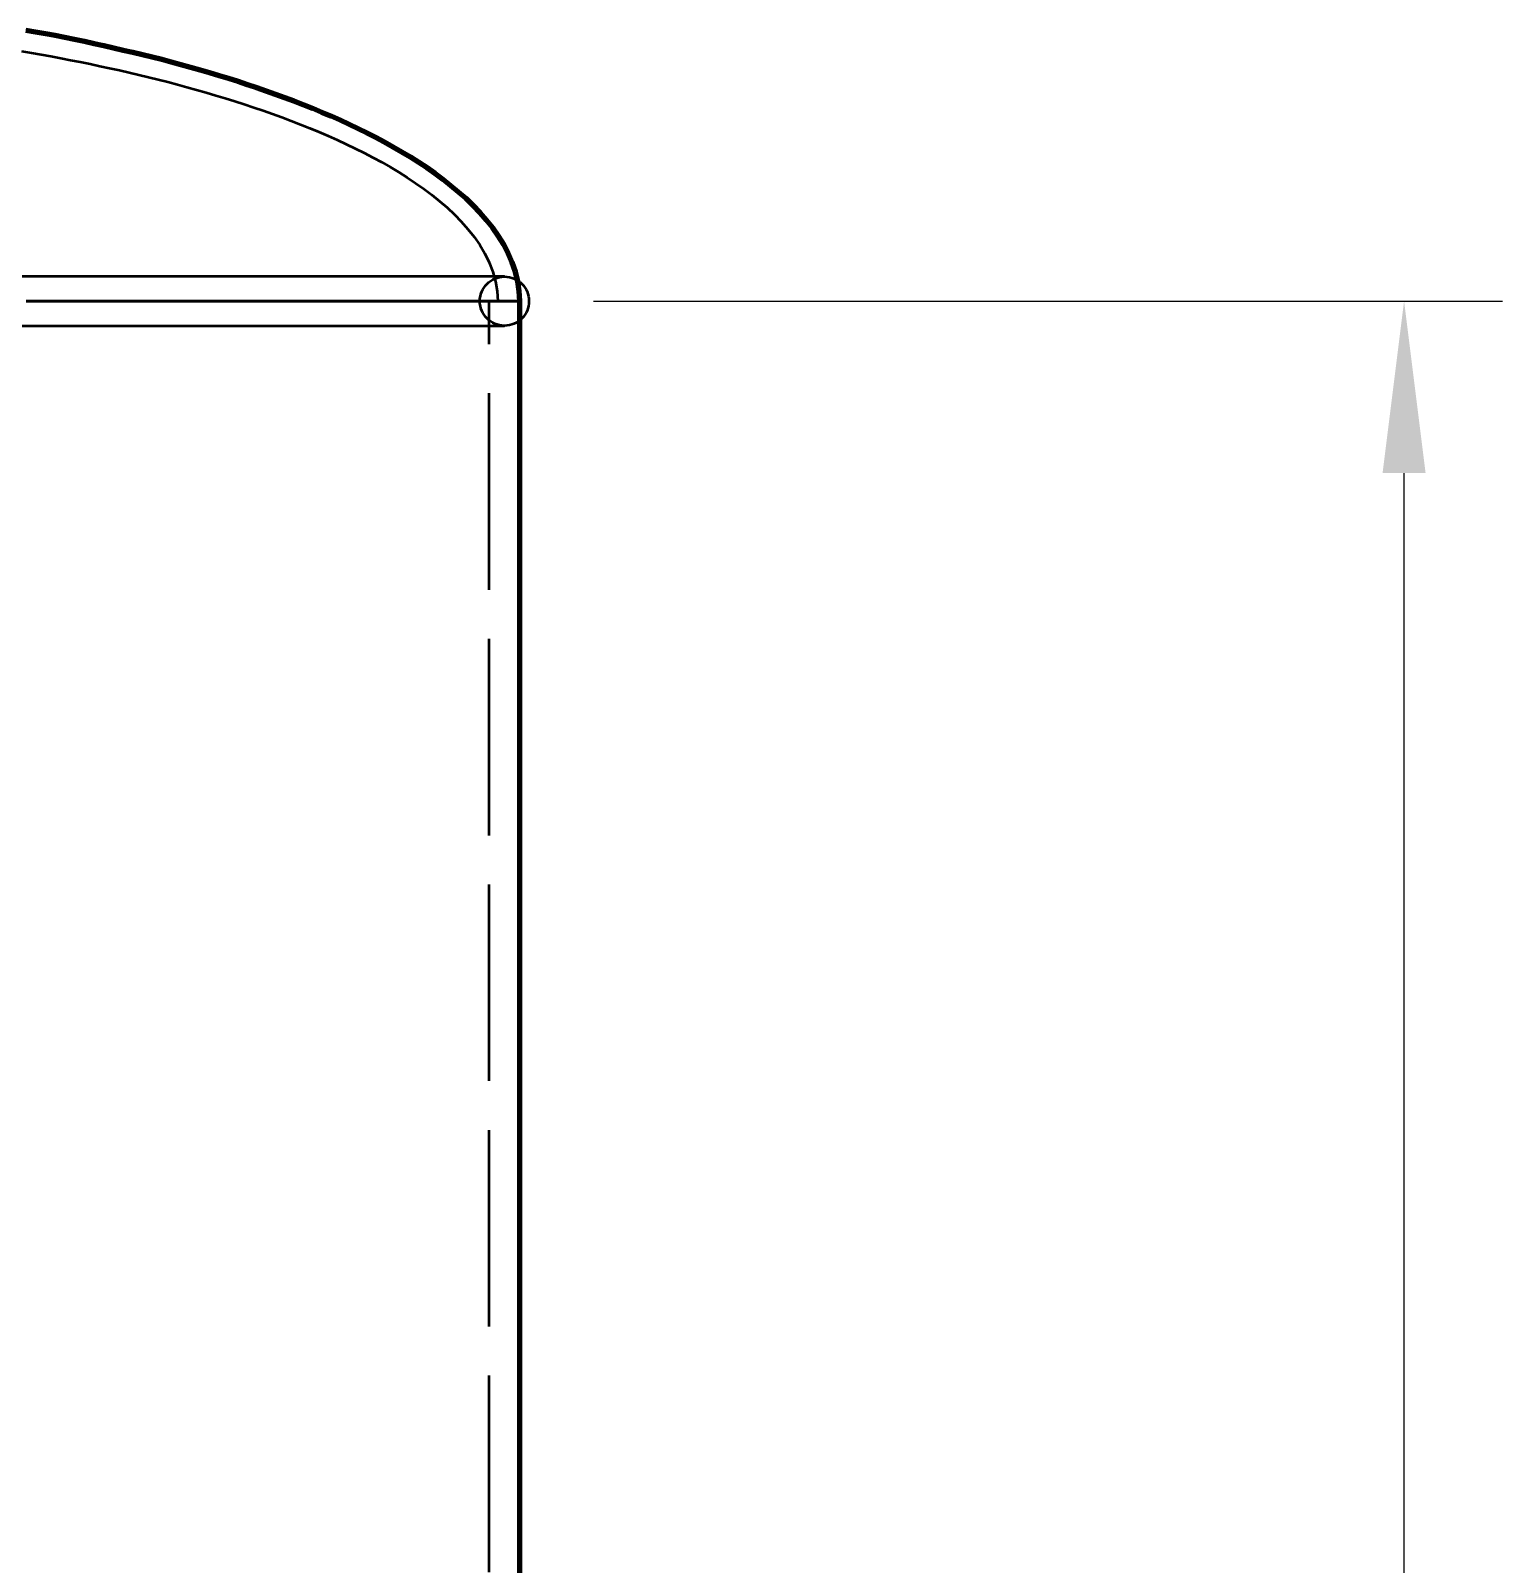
# Model space of a CAD drawing. Header units: millimetres. Extents: x 0 to 594, y 0 to 420.
# Drawn here: x 135.82 to 165.78, y 281.68 to 312.88 of the extents above; entities that cross this region are included whole.
import ezdxf

# ---------------------------------------------------------------- set-up
doc = ezdxf.new("R2010")
doc.units = ezdxf.units.MM
doc.linetypes.add('IRAM-E-TRAZOS', pattern=[5, 4, -1])
for name, color, linetype, lineweight in [('01-VISIBLE', 7, 'CONTINUOUS', 70), ('02-OCULTA', 4, 'IRAM-E-TRAZOS', 35), ('04-COTA', 3, 'CONTINUOUS', 18)]:
    doc.layers.add(name, color=color, linetype=linetype, lineweight=lineweight)
doc.styles.add('ISO3098', font='isocpeur.ttf')
doc.dimstyles.new('FLAMA-IRAM', dxfattribs={"dimtxt": 3.5, "dimasz": 3.5, "dimexe": 2, "dimexo": 1.5, "dimgap": 1, "dimtad": 1, "dimdec": 1, "dimtxsty": 'ISO3098', "dimblk": 'IRAM_FLECHA', "dimblk1": 'IRAM_FLECHA', "dimblk2": 'IRAM_FLECHA', "dimcen": 2.5, "dimclrd": 3, "dimclre": 3, "dimclrt": 3, "dimazin": 3, "dimtfac": 1, "dimtmove": 0, "dimatfit": 3, "dimlwd": 18, "dimlwe": 18})

# ---------------------------------------------------------------- blocks, each defined once
blk = doc.blocks.new('IRAM_FLECHA')
blk.add_solid([(0, 0), (-1, 0.125), (-1, -0.125)])

msp = doc.modelspace()

# ---------------------------------------------------------------- linework, layer by layer
at = {"layer": '01-VISIBLE'}
msp.add_line((145.775, 181.5), (145.775, 307.375), dxfattribs=at)
msp.add_lwpolyline([(145.775, 307.375), (145.765, 307.577), (145.736, 307.777), (145.687, 307.973), (145.622, 308.164), (145.542, 308.35), (145.448, 308.528), (145.342, 308.7), (145.225, 308.866), (145.1, 309.024), (144.967, 309.176), (144.827, 309.322), (144.681, 309.462), (144.531, 309.597), (144.375, 309.726), (144.216, 309.851), (144.054, 309.971), (143.888, 310.087), (143.72, 310.199), (143.549, 310.307), (143.376, 310.411), (143.201, 310.512), (143.024, 310.61), (142.846, 310.705), (142.666, 310.797), (142.484, 310.886), (142.302, 310.973), (142.118, 311.057), (141.933, 311.139), (141.747, 311.218), (141.561, 311.296), (141.373, 311.371), (141.185, 311.444), (140.995, 311.515), (140.806, 311.585), (140.615, 311.652), (140.424, 311.718), (140.232, 311.782), (140.04, 311.845), (139.847, 311.906), (139.654, 311.965), (139.461, 312.023), (139.267, 312.08), (139.072, 312.135), (138.877, 312.189), (138.682, 312.241), (138.487, 312.292), (138.29, 312.341), (138.094, 312.389), (137.897, 312.436), (137.701, 312.481), (137.504, 312.526), (137.306, 312.571), (137.109, 312.615), (136.912, 312.659), (136.714, 312.702), (136.516, 312.742), (136.318, 312.78), (136.119, 312.816), (135.919, 312.85), (135.72, 312.882)], dxfattribs=at)
at = {"layer": '02-OCULTA'}
msp.add_line((145.15, 181.5), (145.15, 307.375), dxfattribs=at)
for points in [[(135.634, 312.466), (135.834, 312.432), (136.034, 312.396), (136.233, 312.36), (136.432, 312.323), (136.631, 312.284), (136.83, 312.244), (137.029, 312.204), (137.227, 312.162), (137.426, 312.119), (137.624, 312.075), (137.821, 312.03), (138.019, 311.984), (138.216, 311.936), (138.413, 311.887), (138.609, 311.837), (138.805, 311.785), (139.001, 311.732), (139.196, 311.678), (139.391, 311.622), (139.586, 311.565), (139.78, 311.506), (139.974, 311.446), (140.167, 311.384), (140.359, 311.32), (140.551, 311.255), (140.743, 311.187), (140.933, 311.118), (141.123, 311.047), (141.312, 310.974), (141.5, 310.898), (141.688, 310.82), (141.874, 310.74), (142.059, 310.658), (142.243, 310.573), (142.426, 310.485), (142.607, 310.394), (142.787, 310.3), (142.965, 310.203), (143.141, 310.102), (143.315, 309.998), (143.486, 309.889), (143.655, 309.777), (143.821, 309.66), (143.983, 309.538), (144.141, 309.411), (144.295, 309.279), (144.443, 309.14), (144.584, 308.995), (144.719, 308.843), (144.845, 308.684), (144.961, 308.519), (145.065, 308.344), (145.152, 308.161), (145.224, 307.972), (145.281, 307.777), (145.316, 307.578), (145.325, 307.375)], [(145.462, 307.875), (145.262, 307.875), (145.062, 307.875), (144.861, 307.875), (144.661, 307.875), (144.461, 307.875), (144.26, 307.875), (144.06, 307.875), (143.859, 307.875), (143.659, 307.875), (143.459, 307.875), (143.258, 307.875), (143.058, 307.875), (142.857, 307.875), (142.657, 307.875), (142.456, 307.875), (142.256, 307.875), (142.056, 307.875), (141.855, 307.875), (141.655, 307.875), (141.454, 307.875), (141.254, 307.875), (141.054, 307.875), (140.853, 307.875), (140.653, 307.875), (140.452, 307.875), (140.252, 307.875), (140.052, 307.875), (139.851, 307.875), (139.651, 307.875), (139.45, 307.875), (139.25, 307.875), (139.05, 307.875), (138.849, 307.875), (138.649, 307.875), (138.448, 307.875), (138.248, 307.875), (138.048, 307.875), (137.847, 307.875), (137.647, 307.875), (137.446, 307.875), (137.246, 307.875), (137.046, 307.875), (136.845, 307.875), (136.645, 307.875), (136.444, 307.875), (136.244, 307.875), (136.044, 307.875), (135.843, 307.875), (135.643, 307.875)], [(145.462, 307.875), (145.262, 307.875), (145.062, 307.875), (144.861, 307.875), (144.661, 307.875), (144.46, 307.875), (144.26, 307.875), (144.06, 307.875), (143.859, 307.875), (143.659, 307.875), (143.458, 307.875), (143.258, 307.875), (143.058, 307.875), (142.857, 307.875), (142.657, 307.875), (142.456, 307.875), (142.256, 307.875), (142.056, 307.875), (141.855, 307.875), (141.655, 307.875), (141.454, 307.875), (141.254, 307.875), (141.054, 307.875), (140.853, 307.875), (140.653, 307.875), (140.452, 307.875), (140.252, 307.875), (140.052, 307.875), (139.851, 307.875), (139.651, 307.875), (139.45, 307.875), (139.25, 307.875), (139.05, 307.875), (138.849, 307.875), (138.649, 307.875), (138.448, 307.875), (138.248, 307.875), (138.048, 307.875), (137.847, 307.875), (137.647, 307.875), (137.446, 307.875), (137.246, 307.875), (137.046, 307.875), (136.845, 307.875), (136.645, 307.875), (136.444, 307.875), (136.244, 307.875), (136.044, 307.875), (135.843, 307.875), (135.643, 307.875)], [(145.325, 307.375), (145.125, 307.375), (144.925, 307.375), (144.725, 307.375), (144.525, 307.375), (144.325, 307.375), (144.125, 307.375), (143.925, 307.375), (143.725, 307.375), (143.525, 307.375), (143.325, 307.375), (143.125, 307.375), (142.925, 307.375), (142.725, 307.375), (142.525, 307.375), (142.325, 307.375), (142.125, 307.375), (141.925, 307.375), (141.725, 307.375), (141.525, 307.375), (141.325, 307.375), (141.125, 307.375), (140.925, 307.375), (140.725, 307.375), (140.525, 307.375), (140.325, 307.375), (140.125, 307.375), (139.925, 307.375), (139.725, 307.375), (139.525, 307.375), (139.325, 307.375), (139.125, 307.375), (138.925, 307.375), (138.725, 307.375), (138.525, 307.375), (138.325, 307.375), (138.125, 307.375), (137.925, 307.375), (137.725, 307.375), (137.525, 307.375), (137.325, 307.375), (137.125, 307.375), (136.925, 307.375), (136.725, 307.375), (136.525, 307.375), (136.325, 307.375), (136.125, 307.375), (135.925, 307.375), (135.725, 307.375)], [(135.725, 307.375), (135.925, 307.375), (136.125, 307.375), (136.325, 307.375), (136.525, 307.375), (136.725, 307.375), (136.925, 307.375), (137.125, 307.375), (137.325, 307.375), (137.525, 307.375), (137.725, 307.375), (137.925, 307.375), (138.125, 307.375), (138.325, 307.375), (138.525, 307.375), (138.725, 307.375), (138.925, 307.375), (139.125, 307.375), (139.325, 307.375), (139.525, 307.375), (139.725, 307.375), (139.925, 307.375), (140.125, 307.375), (140.325, 307.375), (140.525, 307.375), (140.725, 307.375), (140.925, 307.375), (141.125, 307.375), (141.325, 307.375), (141.525, 307.375), (141.725, 307.375), (141.925, 307.375), (142.125, 307.375), (142.325, 307.375), (142.525, 307.375), (142.725, 307.375), (142.925, 307.375), (143.125, 307.375), (143.325, 307.375), (143.525, 307.375), (143.725, 307.375), (143.925, 307.375), (144.125, 307.375), (144.325, 307.375), (144.525, 307.375), (144.725, 307.375), (144.925, 307.375), (145.125, 307.375), (145.325, 307.375)], [(145.15, 307.375), (144.95, 307.375), (144.749, 307.375), (144.549, 307.375), (144.349, 307.375), (144.149, 307.375), (143.948, 307.375), (143.748, 307.375), (143.548, 307.375), (143.348, 307.375), (143.147, 307.375), (142.947, 307.375), (142.747, 307.375), (142.546, 307.375), (142.346, 307.375), (142.146, 307.375), (141.946, 307.375), (141.745, 307.375), (141.545, 307.375), (141.345, 307.375), (141.145, 307.375), (140.944, 307.375), (140.744, 307.375), (140.544, 307.375), (140.343, 307.375), (140.143, 307.375), (139.943, 307.375), (139.743, 307.375), (139.542, 307.375), (139.342, 307.375), (139.142, 307.375), (138.942, 307.375), (138.741, 307.375), (138.541, 307.375), (138.341, 307.375), (138.14, 307.375), (137.94, 307.375), (137.74, 307.375), (137.54, 307.375), (137.339, 307.375), (137.139, 307.375), (136.939, 307.375), (136.739, 307.375), (136.538, 307.375), (136.338, 307.375), (136.138, 307.375), (135.938, 307.375), (135.737, 307.375)], [(135.737, 307.375), (135.938, 307.375), (136.138, 307.375), (136.338, 307.375), (136.538, 307.375), (136.739, 307.375), (136.939, 307.375), (137.139, 307.375), (137.339, 307.375), (137.54, 307.375), (137.74, 307.375), (137.94, 307.375), (138.14, 307.375), (138.341, 307.375), (138.541, 307.375), (138.741, 307.375), (138.942, 307.375), (139.142, 307.375), (139.342, 307.375), (139.542, 307.375), (139.743, 307.375), (139.943, 307.375), (140.143, 307.375), (140.343, 307.375), (140.544, 307.375), (140.744, 307.375), (140.944, 307.375), (141.145, 307.375), (141.345, 307.375), (141.545, 307.375), (141.745, 307.375), (141.946, 307.375), (142.146, 307.375), (142.346, 307.375), (142.546, 307.375), (142.747, 307.375), (142.947, 307.375), (143.147, 307.375), (143.348, 307.375), (143.548, 307.375), (143.748, 307.375), (143.948, 307.375), (144.149, 307.375), (144.349, 307.375), (144.549, 307.375), (144.749, 307.375), (144.95, 307.375), (145.15, 307.375)], [(145.775, 307.375), (145.574, 307.375), (145.374, 307.375), (145.173, 307.375), (144.973, 307.375), (144.772, 307.375), (144.572, 307.375), (144.371, 307.375), (144.171, 307.375), (143.97, 307.375), (143.77, 307.375), (143.569, 307.375), (143.369, 307.375), (143.168, 307.375), (142.968, 307.375), (142.767, 307.375), (142.567, 307.375), (142.366, 307.375), (142.166, 307.375), (141.965, 307.375), (141.764, 307.375), (141.564, 307.375), (141.363, 307.375), (141.163, 307.375), (140.962, 307.375), (140.762, 307.375), (140.561, 307.375), (140.361, 307.375), (140.16, 307.375), (139.96, 307.375), (139.759, 307.375), (139.559, 307.375), (139.358, 307.375), (139.158, 307.375), (138.957, 307.375), (138.757, 307.375), (138.556, 307.375), (138.356, 307.375), (138.155, 307.375), (137.954, 307.375), (137.754, 307.375), (137.553, 307.375), (137.353, 307.375), (137.152, 307.375), (136.952, 307.375), (136.751, 307.375), (136.551, 307.375), (136.35, 307.375), (136.15, 307.375), (135.949, 307.375), (135.749, 307.375)], [(135.749, 307.375), (135.949, 307.375), (136.15, 307.375), (136.35, 307.375), (136.551, 307.375), (136.751, 307.375), (136.952, 307.375), (137.152, 307.375), (137.353, 307.375), (137.553, 307.375), (137.754, 307.375), (137.954, 307.375), (138.155, 307.375), (138.356, 307.375), (138.556, 307.375), (138.757, 307.375), (138.957, 307.375), (139.158, 307.375), (139.358, 307.375), (139.559, 307.375), (139.759, 307.375), (139.96, 307.375), (140.16, 307.375), (140.361, 307.375), (140.561, 307.375), (140.762, 307.375), (140.962, 307.375), (141.163, 307.375), (141.363, 307.375), (141.564, 307.375), (141.764, 307.375), (141.965, 307.375), (142.166, 307.375), (142.366, 307.375), (142.567, 307.375), (142.767, 307.375), (142.968, 307.375), (143.168, 307.375), (143.369, 307.375), (143.569, 307.375), (143.77, 307.375), (143.97, 307.375), (144.171, 307.375), (144.371, 307.375), (144.572, 307.375), (144.772, 307.375), (144.973, 307.375), (145.173, 307.375), (145.374, 307.375), (145.574, 307.375), (145.775, 307.375)], [(145.775, 307.375), (145.574, 307.375), (145.374, 307.375), (145.173, 307.375), (144.973, 307.375), (144.772, 307.375), (144.572, 307.375), (144.371, 307.375), (144.171, 307.375), (143.97, 307.375), (143.77, 307.375), (143.569, 307.375), (143.369, 307.375), (143.168, 307.375), (142.968, 307.375), (142.767, 307.375), (142.567, 307.375), (142.366, 307.375), (142.166, 307.375), (141.965, 307.375), (141.764, 307.375), (141.564, 307.375), (141.363, 307.375), (141.163, 307.375), (140.962, 307.375), (140.762, 307.375), (140.561, 307.375), (140.361, 307.375), (140.16, 307.375), (139.96, 307.375), (139.759, 307.375), (139.559, 307.375), (139.358, 307.375), (139.158, 307.375), (138.957, 307.375), (138.757, 307.375), (138.556, 307.375), (138.356, 307.375), (138.155, 307.375), (137.954, 307.375), (137.754, 307.375), (137.553, 307.375), (137.353, 307.375), (137.152, 307.375), (136.952, 307.375), (136.751, 307.375), (136.551, 307.375), (136.35, 307.375), (136.15, 307.375), (135.949, 307.375), (135.749, 307.375)], [(135.749, 307.375), (135.949, 307.375), (136.15, 307.375), (136.35, 307.375), (136.551, 307.375), (136.751, 307.375), (136.952, 307.375), (137.152, 307.375), (137.353, 307.375), (137.553, 307.375), (137.754, 307.375), (137.954, 307.375), (138.155, 307.375), (138.356, 307.375), (138.556, 307.375), (138.757, 307.375), (138.957, 307.375), (139.158, 307.375), (139.358, 307.375), (139.559, 307.375), (139.759, 307.375), (139.96, 307.375), (140.16, 307.375), (140.361, 307.375), (140.561, 307.375), (140.762, 307.375), (140.962, 307.375), (141.163, 307.375), (141.363, 307.375), (141.564, 307.375), (141.764, 307.375), (141.965, 307.375), (142.166, 307.375), (142.366, 307.375), (142.567, 307.375), (142.767, 307.375), (142.968, 307.375), (143.168, 307.375), (143.369, 307.375), (143.569, 307.375), (143.77, 307.375), (143.97, 307.375), (144.171, 307.375), (144.371, 307.375), (144.572, 307.375), (144.772, 307.375), (144.973, 307.375), (145.173, 307.375), (145.374, 307.375), (145.574, 307.375), (145.775, 307.375)], [(135.643, 306.875), (135.843, 306.875), (136.044, 306.875), (136.244, 306.875), (136.444, 306.875), (136.645, 306.875), (136.845, 306.875), (137.046, 306.875), (137.246, 306.875), (137.446, 306.875), (137.647, 306.875), (137.847, 306.875), (138.048, 306.875), (138.248, 306.875), (138.448, 306.875), (138.649, 306.875), (138.849, 306.875), (139.05, 306.875), (139.25, 306.875), (139.45, 306.875), (139.651, 306.875), (139.851, 306.875), (140.052, 306.875), (140.252, 306.875), (140.452, 306.875), (140.653, 306.875), (140.853, 306.875), (141.054, 306.875), (141.254, 306.875), (141.454, 306.875), (141.655, 306.875), (141.855, 306.875), (142.056, 306.875), (142.256, 306.875), (142.456, 306.875), (142.657, 306.875), (142.857, 306.875), (143.058, 306.875), (143.258, 306.875), (143.458, 306.875), (143.659, 306.875), (143.859, 306.875), (144.06, 306.875), (144.26, 306.875), (144.46, 306.875), (144.661, 306.875), (144.861, 306.875), (145.062, 306.875), (145.262, 306.875), (145.462, 306.875)], [(135.643, 306.875), (135.843, 306.875), (136.044, 306.875), (136.244, 306.875), (136.444, 306.875), (136.645, 306.875), (136.845, 306.875), (137.046, 306.875), (137.246, 306.875), (137.446, 306.875), (137.647, 306.875), (137.847, 306.875), (138.048, 306.875), (138.248, 306.875), (138.448, 306.875), (138.649, 306.875), (138.849, 306.875), (139.05, 306.875), (139.25, 306.875), (139.45, 306.875), (139.651, 306.875), (139.851, 306.875), (140.052, 306.875), (140.252, 306.875), (140.452, 306.875), (140.653, 306.875), (140.853, 306.875), (141.054, 306.875), (141.254, 306.875), (141.454, 306.875), (141.655, 306.875), (141.855, 306.875), (142.056, 306.875), (142.256, 306.875), (142.456, 306.875), (142.657, 306.875), (142.857, 306.875), (143.058, 306.875), (143.258, 306.875), (143.458, 306.875), (143.659, 306.875), (143.859, 306.875), (144.06, 306.875), (144.26, 306.875), (144.46, 306.875), (144.661, 306.875), (144.861, 306.875), (145.062, 306.875), (145.262, 306.875), (145.462, 306.875)]]:
    msp.add_lwpolyline(points, dxfattribs=at)
msp.add_circle((145.462, 307.375), 0.5, dxfattribs=at)

# ---------------------------------------------------------------- dimensions: what is measured, and where the dimension line sits
at = {"layer": '04-COTA'}
msp.add_linear_dim(base=(163.775, 181.5), p1=(145.775, 181.5), p2=(145.775, 307.3751), angle=90, text='<>±0,5', dimstyle='FLAMA-IRAM', override={"dimlfac": 2}, dxfattribs=at).render()

doc.saveas('drawing.dxf')
